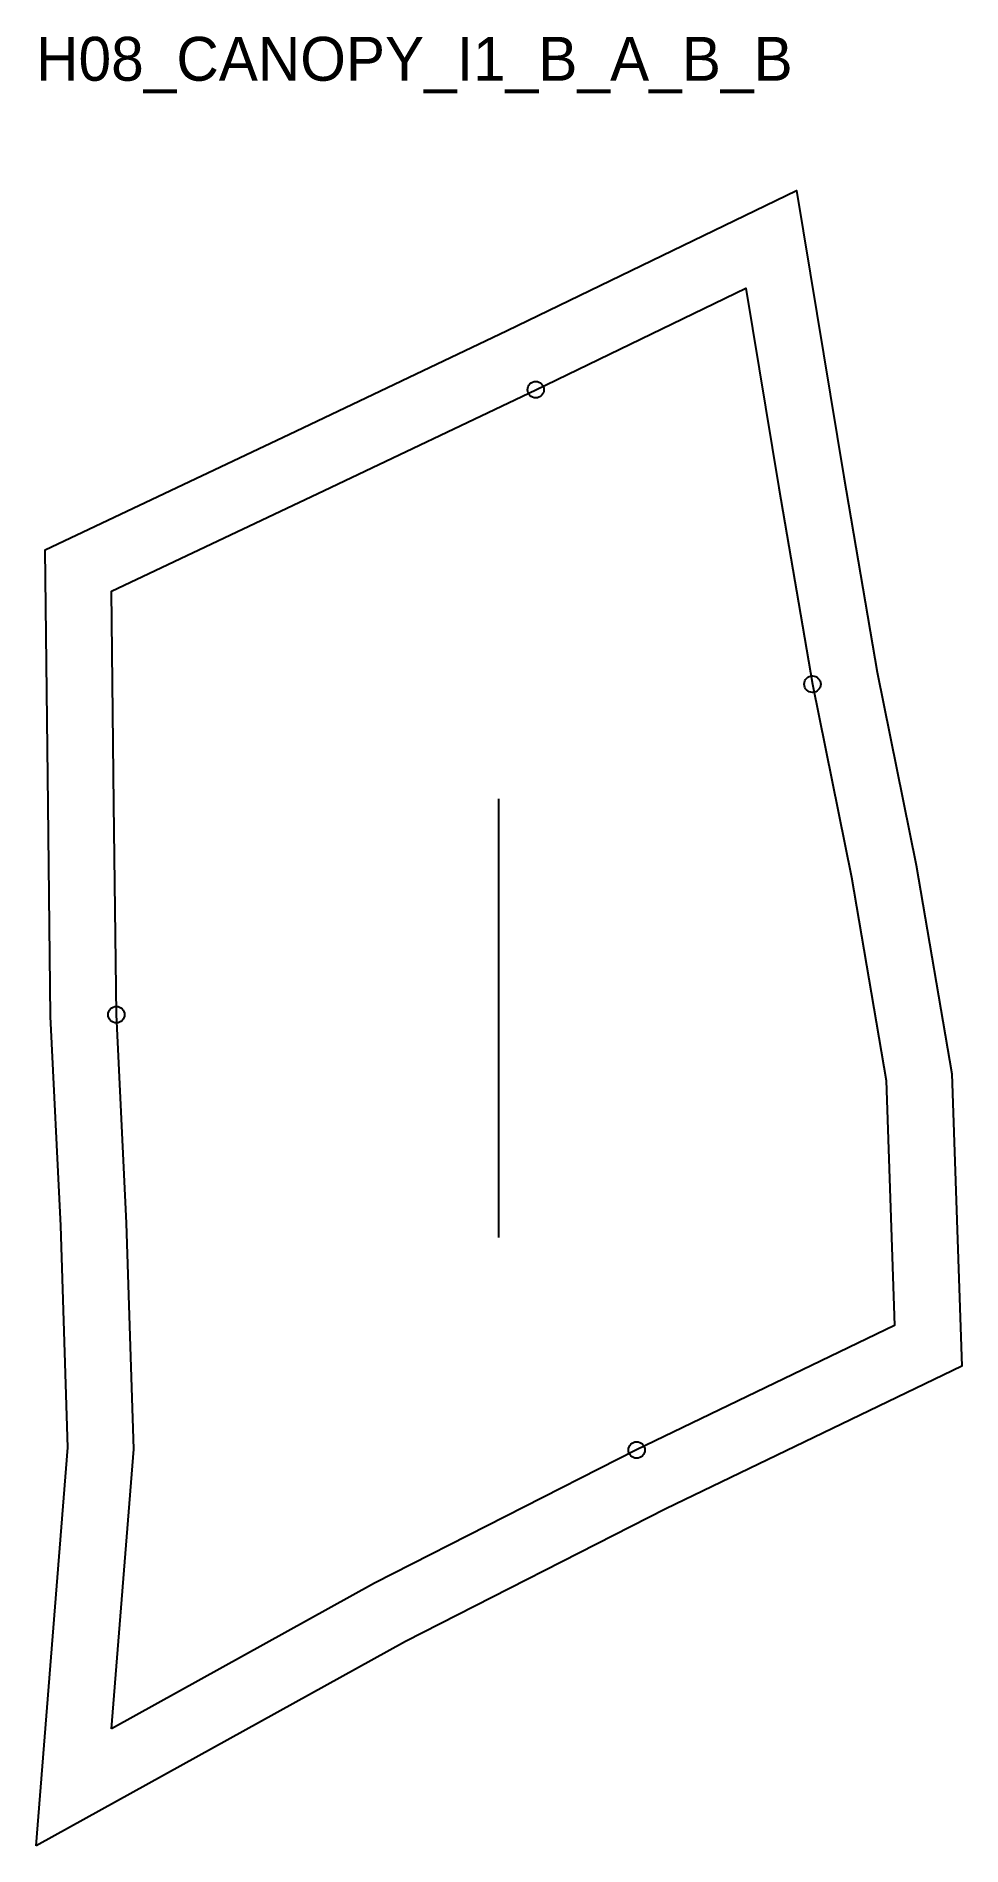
# Model space of a CAD drawing. Header units: millimetres. Extents: x -14 to 155, y -21 to 309.
import ezdxf

# ---------------------------------------------------------------- set-up
doc = ezdxf.new("R2010")
doc.units = ezdxf.units.MM
for name, color, linetype in [('CUT', 1, 'Continuous'), ('GRAIN', 3, 'Continuous'), ('ID', 7, 'Continuous'), ('NOTCH', 2, 'Continuous'), ('SEAM', 5, 'Continuous')]:
    doc.layers.add(name, color=color, linetype=linetype)

msp = doc.modelspace()

# ---------------------------------------------------------------- linework, layer by layer
at = {"layer": 'CUT'}
msp.add_lwpolyline([(-13.74, -21.32), (-7.95, 51.29), (-9.26, 91.69), (-11.1, 129.84), (-11.55, 168.45), (-12.09, 214.96), (33.64, 236.59), (72.17, 254.95), (124.9, 280.45), (133.52, 228.25), (139.63, 192.65), (146.72, 157.48), (153.24, 119.44), (155.07, 66.11), (101.08, 40.09), (53.61, 15.95), (-13.74, -21.32)], close=True, dxfattribs=at)
at = {"layer": 'GRAIN'}
msp.add_line((70.66, 89.57), (70.66, 169.57), dxfattribs=at)
at = {"layer": 'NOTCH'}
for centre in [(77.37, 244.13), (127.83, 190.45), (0.89, 130.2), (95.76, 50.84)]:
    msp.add_circle(centre, 1.5, dxfattribs=at)
at = {"layer": 'SEAM'}
msp.add_lwpolyline([(0, 0), (4.06, 51.01), (2.73, 92.18), (0.89, 130.2), (0.45, 168.59), (0, 207.4), (38.78, 225.75), (77.37, 244.13), (115.68, 262.66), (121.69, 226.26), (127.83, 190.45), (134.92, 155.28), (141.28, 118.22), (142.8, 73.52), (95.76, 50.84), (47.99, 26.56)], close=True, dxfattribs=at)

# ---------------------------------------------------------------- texts
at = {"layer": 'ID'}
msp.add_text('H08_CANOPY_I1_B_A_B_B', height=8, dxfattribs=at).set_placement((-13.74, 300.45))

doc.saveas('drawing.dxf')
